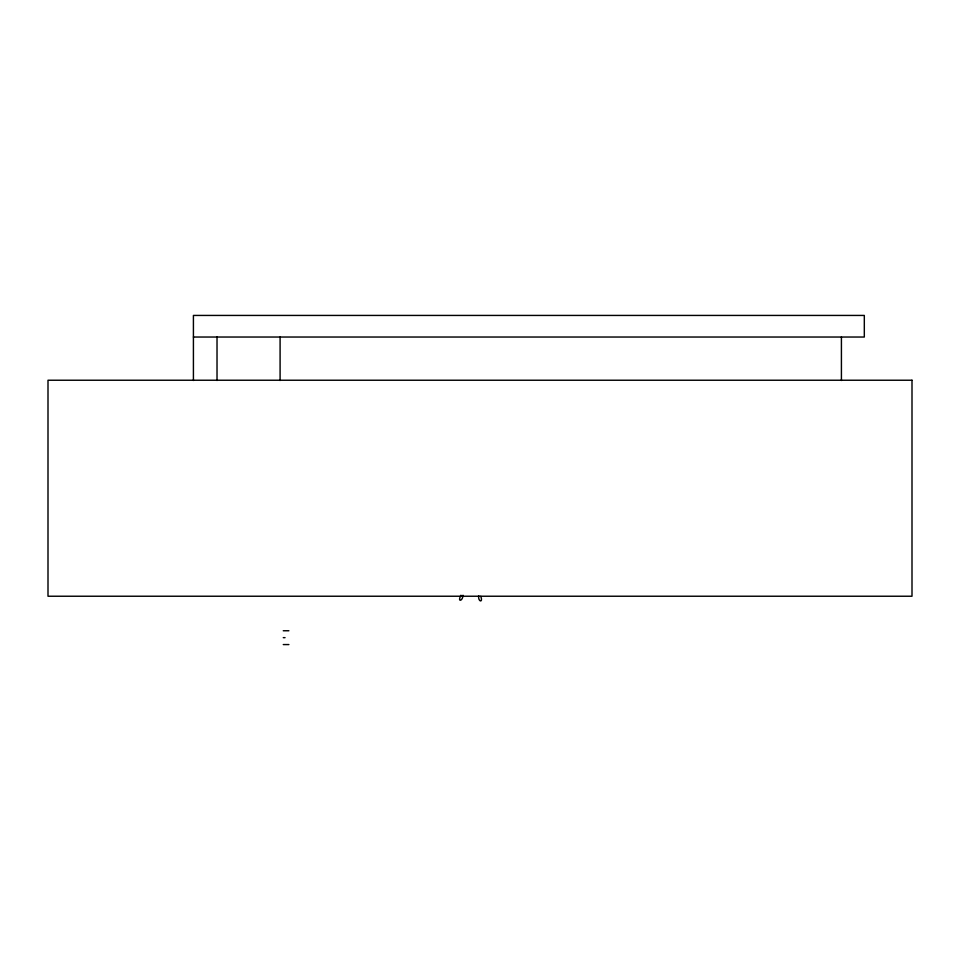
<?xml version="1.0" encoding="UTF-8"?>
<svg xmlns="http://www.w3.org/2000/svg" width="960" height="960" viewBox="0 0 960 960"><rect width="100%" height="100%" fill="white"/><g stroke="black" fill="none" stroke-linecap="round" stroke-linejoin="round"><path stroke-width="1.44" d="M460.944 595.236C457.008 602.616 462.816 601.248 462.996 595.248M193.416 337.032L864.312 337.032L864.312 315.432L193.416 315.432L193.416 380.484M283.272 630.756L288.888 630.756M283.272 637.656L285.036 637.656M283.272 644.568L288.888 644.568M478.704 595.824C477.804 601.608 483.396 603.42 480.804 596.328M841.416 337.032L841.416 380.484M280.092 337.032L280.092 380.484M217.02 337.032L217.02 380.484M912 380.232L48 380.232L48 596.232L912 596.232L912 380.232"/></g></svg>
